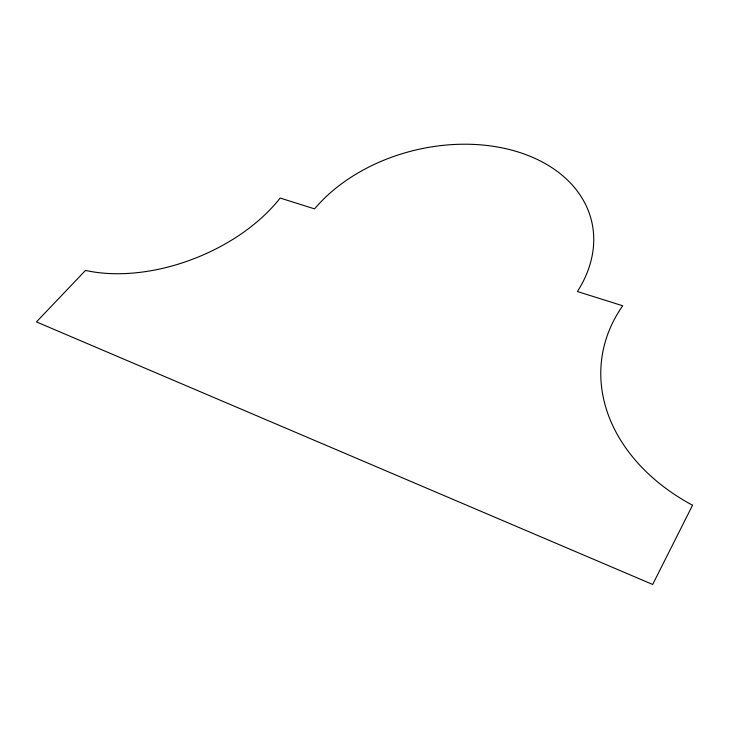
<?xml version="1.0" encoding="UTF-8"?>
<svg xmlns="http://www.w3.org/2000/svg" width="729" height="729" viewBox="0 0 729 729"><rect width="100%" height="100%" fill="white"/><g stroke="black" fill="none" stroke-linecap="round" stroke-linejoin="round"><path stroke-width="1.09" d="M692.55 505.252L652.674 584.458L36.45 321.908L85.503 270.423A144.716 88.291 -21.8 0 0 280.155 198.051L314.563 208.877A154.931 109.988 -13.4 0 1 518.465 152.088A154.931 109.988 -13.4 0 1 577.404 291.527L622.694 305.77A199.81 150.456 6.8 0 0 692.55 505.252"/></g></svg>
